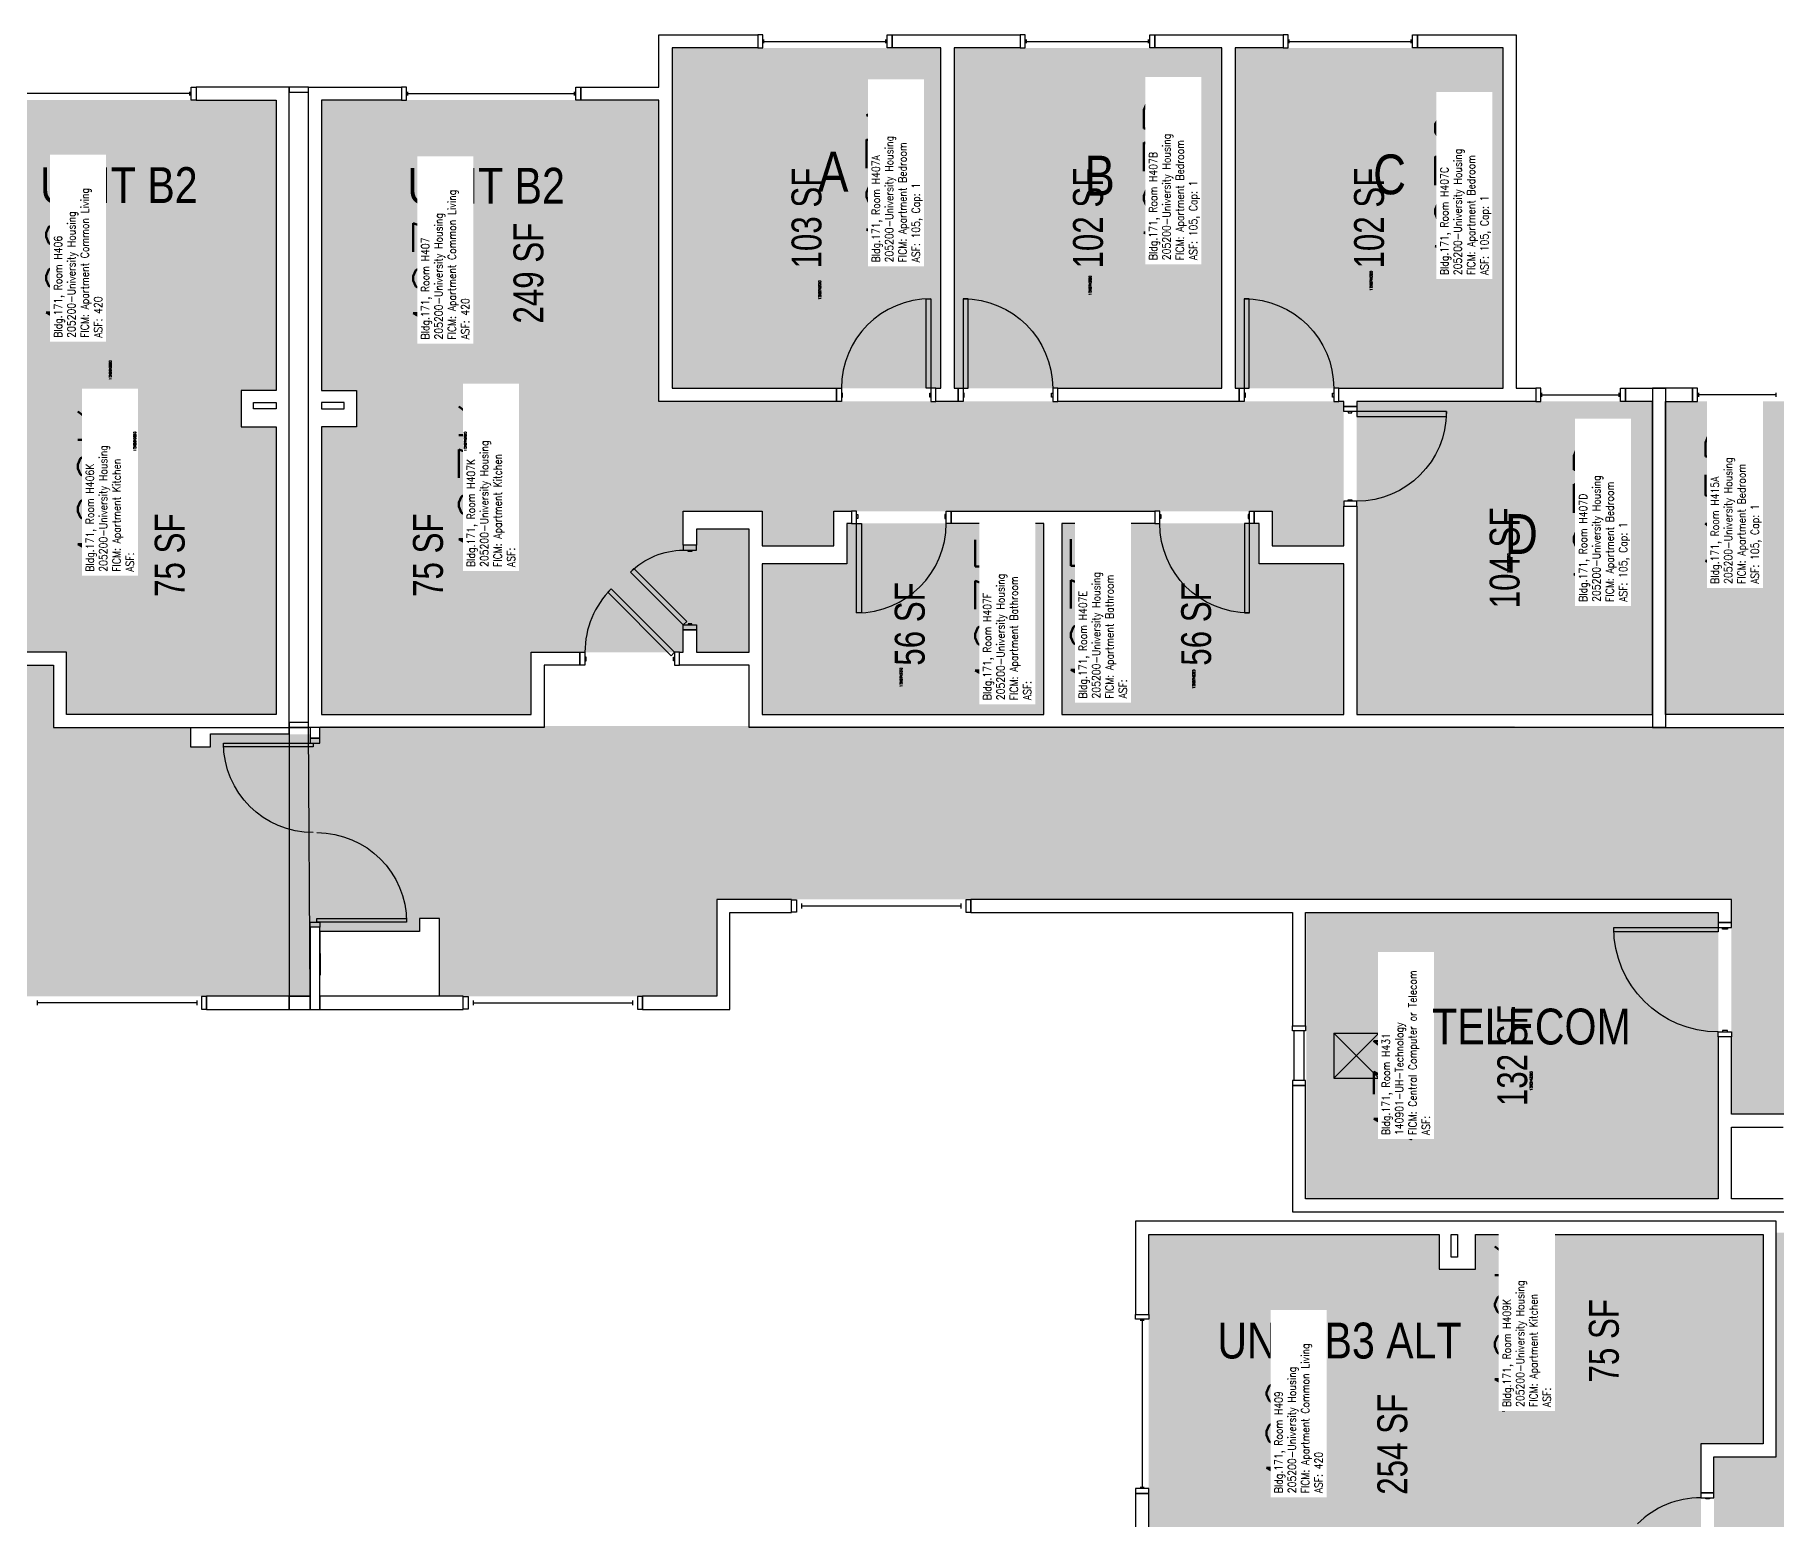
# Model space of a CAD drawing. Header units: inches. Extents: x -105 to 3698, y -798 to 1624.
# Drawn here: x 666 to 1365, y 1028 to 1624 of the extents above; entities that cross this region are included whole.
import ezdxf
from ezdxf.enums import TextEntityAlignment as Align

# ---------------------------------------------------------------- set-up
doc = ezdxf.new("R2010")
doc.units = ezdxf.units.IN
doc.header["$LTSCALE"] = 96
doc.header["$MEASUREMENT"] = 0
for name, color, linetype in [('A-AREA-IDEN', 1, 'Continuous'), ('A-DOOR', 2, 'Continuous'), ('A-GLAZ', 1, 'Continuous'), ('A-IDEN-RNUM', 7, 'Continuous'), ('A-IDEN-SNUM', 4, 'Continuous'), ('A-IDEN-VNUM', 4, 'Continuous'), ('A-WALL', 5, 'Continuous'), ('AREA-TEXT', 3, 'Continuous'), ('Rooms-Category-Color', 7, 'Continuous'), ('Rooms-College-Color', 7, 'Continuous'), ('Rooms-Department-Color', 7, 'Continuous'), ('Rooms-Division-Color', 7, 'Continuous'), ('Rooms-Information', 7, 'Continuous')]:
    doc.layers.add(name, color=color, linetype=linetype)
doc.styles.add('AREA', font='arial.ttf', dxfattribs={"width": 0.75, "height": 12})
doc.styles.add('ROOMSNUMBER', font='txt.shx', dxfattribs={"height": 0.03})
doc.styles.add('ROOMVNUMBER', font='simplex.shx', dxfattribs={"width": 0.85})
doc.styles.get("Standard").update_dxf_attribs({"font": 'ARIALN.TTF'})

msp = doc.modelspace()

# ---------------------------------------------------------------- hatches: boundary and pattern name
h = msp.add_hatch()
h.set_pattern_fill('ANSI31', color=256, style=0)
h.set_pattern_definition([(135, (1379.98172, 1996.84211), (0.088388348, 0.088388348), [])])
h.paths.add_polyline_path([(1048.51, 1412.89), (989.78, 1412.89), (989.78, 1403.68), (1048.51, 1403.68)], flags=9)
at = {"layer": 'Rooms-Category-Color', "true_color": 0x728ef3}
for points in [[(1029.75, 1618.76), (921.75, 1618.76), (921.75, 1482.01), (1029.75, 1482.01), (1029.74, 1618.32)], [(1142.62, 1618.76), (1035, 1618.76), (1034.99, 1482.02), (1142.62, 1482.01), (1142.61, 1618.32)], [(1147.87, 1618.76), (1255.5, 1618.76), (1255.5, 1482.01), (1147.86, 1482.02), (1147.86, 1618.32)], [(352.25, 1476.75), (627.25, 1476.75), (627.25, 1597.75), (762.75, 1597.75), (762.75, 1481.12), (678.61, 1481.12), (678.61, 1376), (617.48, 1376), (617.48, 1384.95), (612.23, 1384.95), (612.23, 1376), (591.03, 1376), (591.03, 1425.37), (612.23, 1425.37), (612.23, 1418.95), (617.48, 1418.95), (617.48, 1432.62), (585.78, 1432.62), (585.78, 1418.75), (557.03, 1418.75), (557.03, 1432.62), (381, 1432.62), (381, 1418.75), (352.25, 1418.75)], [(1191.5, 1476.75), (916.5, 1476.75), (916.5, 1597.75), (781, 1597.75), (781, 1481.12), (865.14, 1481.12), (865.14, 1376), (926.27, 1376), (926.27, 1384.95), (931.52, 1384.95), (931.52, 1376), (952.72, 1376), (952.72, 1425.37), (931.52, 1425.37), (931.52, 1418.95), (926.27, 1418.95), (926.27, 1432.62), (957.97, 1432.62), (957.97, 1418.75), (986.72, 1418.75), (986.72, 1432.62), (1162.75, 1432.62), (1162.75, 1418.75), (1191.5, 1418.75)], [(762.75, 1466.5), (762.75, 1351), (678.61, 1351), (678.61, 1481.12), (748.75, 1481.12), (748.75, 1466.5)], [(781, 1466.5), (781, 1351), (865.14, 1351), (865.14, 1481.12), (795, 1481.12), (795, 1466.5)], [(1315.49, 1351.01), (1315.5, 1476.76), (1196.75, 1476.76), (1196.75, 1351.01)], [(1320.76, 1351.01), (1320.75, 1476.76), (1439.5, 1476.76), (1439.5, 1351.01)], [(1071.1, 1351.01), (957.97, 1351.01), (957.97, 1411.51), (991.97, 1411.51), (991.97, 1427.76), (1071.11, 1427.76)], [(1157.49, 1427.76), (1078.36, 1427.76), (1078.36, 1351.01), (1191.49, 1351.01), (1191.5, 1411.51), (1157.5, 1411.51)], [(1234.19, 731.63), (1234.19, 1006.63), (1113.19, 1006.63), (1113.19, 1142.13), (1229.81, 1142.13), (1229.81, 1057.98), (1334.94, 1057.98), (1334.94, 996.86), (1325.99, 996.86), (1325.99, 991.61), (1334.94, 991.61), (1334.94, 970.41), (1285.56, 970.41), (1285.56, 991.61), (1291.99, 991.61), (1291.99, 996.86), (1278.31, 996.86), (1278.31, 965.16), (1292.19, 965.16), (1292.19, 936.41), (1282.31, 936.41), (1282.31, 760.38), (1292.19, 760.38), (1292.19, 731.63)], [(1244.44, 1142.13), (1359.94, 1142.13), (1359.94, 1057.98), (1229.81, 1057.98), (1229.81, 1128.13), (1244.44, 1128.13)]]:
    msp.add_hatch(color=171, dxfattribs=at).paths.add_polyline_path(points)
at = {"layer": 'Rooms-Category-Color', "true_color": 0xadadad}
for points in [[(2434.81, 1302.06), (2431.28, 1305.6), (2404.37, 1332.5), (2404.37, 1345.75), (2041.22, 1345.75), (2041.22, 1370.75), (1958.89, 1370.75), (1958.89, 1345.75), (1868.87, 1345.75), (1868.87, 1341.5), (1864.87, 1341.5), (1864.87, 1343.19), (1824.87, 1343.19), (1824.87, 1338), (1816.87, 1338), (1816.87, 1346.37), (1766, 1346.37), (1766, 1370.75), (1683.53, 1370.75), (1683.53, 1346.37), (1376.12, 1346.37), (1376.12, 1345.76), (1260.12, 1345.76), (1260.12, 1346.37), (780.37, 1346.37), (780.37, 1341.5), (776.37, 1341.5), (776.37, 1342.96), (736.38, 1342.96), (736.38, 1338), (728.38, 1338), (728.38, 1345.75), (673.36, 1345.75), (673.36, 1370.75), (591.03, 1370.75), (591.03, 1345.75), (233.3, 1345.75), (233.5, 1285.75), (632.97, 1285.75), (632.97, 1237.75), (768, 1237.75), (776.37, 1237.75), (776.37, 1265.5), (780.37, 1265.5), (780.37, 1263.75), (820.37, 1263.75), (820.37, 1269), (828.37, 1269), (828.37, 1237.75), (939.72, 1237.75), (939.72, 1276.67), (1347.19, 1276.67), (1347.19, 1190.38), (1378.69, 1190.38), (1378.69, 1188), (1373.19, 1188), (1373.19, 1151.12), (1373.19, 1146.75), (1375.19, 1146.75), (1375.19, 1142.75), (1451.19, 1142.75), (1451.19, 1146.75), (1453.11, 1146.75), (1453.19, 1151.12), (1453.19, 1188), (1447.69, 1188), (1447.69, 1190.38), (1479.65, 1190.38), (1479.65, 1209.17), (1484.9, 1209.17), (1484.9, 1255.17), (1479.65, 1255.17), (1479.65, 1276.67), (1571.65, 1276.67), (1571.65, 1261.25), (1860.5, 1261.25), (1864.87, 1261.25), (1864.87, 1265.5), (1868.87, 1265.5), (1868.87, 1263.75), (1908.87, 1263.75), (1908.87, 1269), (1916.87, 1269), (1916.87, 1260.62), (2047.49, 1260.62), (2133.48, 1260.64), (2169.48, 1260.64), (2348.97, 1260.62), (2386.31, 1260.62), (2392.39, 1259.63)], [(1461.19, 1142.75), (1365.19, 1142.75), (1365.19, 1052.73), (1340.19, 1052.73), (1340.19, 970.41), (1365.19, 970.41), (1365.19, 603), (1461.19, 603), (1461.19, 970.41), (1486.19, 970.41), (1486.19, 1052.73), (1461.19, 1052.73)]]:
    msp.add_hatch(color=253, dxfattribs=at).paths.add_polyline_path(points)
at = {"layer": 'Rooms-Category-Color', "true_color": 0xe3c5e1}
msp.add_hatch(color=254, dxfattribs=at).paths.add_polyline_path([(1176.46, 1271.42), (1341.94, 1271.42), (1341.94, 1156.38), (1176.46, 1156.38)])
at = {"layer": 'Rooms-College-Color', "true_color": 0xadadad}
for points in [[(1029.75, 1618.76), (921.75, 1618.76), (921.75, 1482.01), (1029.75, 1482.01), (1029.74, 1618.32)], [(1142.62, 1618.76), (1035, 1618.76), (1034.99, 1482.02), (1142.62, 1482.01), (1142.61, 1618.32)], [(1147.87, 1618.76), (1255.5, 1618.76), (1255.5, 1482.01), (1147.86, 1482.02), (1147.86, 1618.32)], [(352.25, 1476.75), (627.25, 1476.75), (627.25, 1597.75), (762.75, 1597.75), (762.75, 1481.12), (678.61, 1481.12), (678.61, 1376), (617.48, 1376), (617.48, 1384.95), (612.23, 1384.95), (612.23, 1376), (591.03, 1376), (591.03, 1425.37), (612.23, 1425.37), (612.23, 1418.95), (617.48, 1418.95), (617.48, 1432.62), (585.78, 1432.62), (585.78, 1418.75), (557.03, 1418.75), (557.03, 1432.62), (381, 1432.62), (381, 1418.75), (352.25, 1418.75)], [(1191.5, 1476.75), (916.5, 1476.75), (916.5, 1597.75), (781, 1597.75), (781, 1481.12), (865.14, 1481.12), (865.14, 1376), (926.27, 1376), (926.27, 1384.95), (931.52, 1384.95), (931.52, 1376), (952.72, 1376), (952.72, 1425.37), (931.52, 1425.37), (931.52, 1418.95), (926.27, 1418.95), (926.27, 1432.62), (957.97, 1432.62), (957.97, 1418.75), (986.72, 1418.75), (986.72, 1432.62), (1162.75, 1432.62), (1162.75, 1418.75), (1191.5, 1418.75)], [(762.75, 1466.5), (762.75, 1351), (678.61, 1351), (678.61, 1481.12), (748.75, 1481.12), (748.75, 1466.5)], [(781, 1466.5), (781, 1351), (865.14, 1351), (865.14, 1481.12), (795, 1481.12), (795, 1466.5)], [(1315.49, 1351.01), (1315.5, 1476.76), (1196.75, 1476.76), (1196.75, 1351.01)], [(1320.76, 1351.01), (1320.75, 1476.76), (1439.5, 1476.76), (1439.5, 1351.01)], [(1071.1, 1351.01), (957.97, 1351.01), (957.97, 1411.51), (991.97, 1411.51), (991.97, 1427.76), (1071.11, 1427.76)], [(1157.49, 1427.76), (1078.36, 1427.76), (1078.36, 1351.01), (1191.49, 1351.01), (1191.5, 1411.51), (1157.5, 1411.51)], [(2434.81, 1302.06), (2431.28, 1305.6), (2404.37, 1332.5), (2404.37, 1345.75), (2041.22, 1345.75), (2041.22, 1370.75), (1958.89, 1370.75), (1958.89, 1345.75), (1868.87, 1345.75), (1868.87, 1341.5), (1864.87, 1341.5), (1864.87, 1343.19), (1824.87, 1343.19), (1824.87, 1338), (1816.87, 1338), (1816.87, 1346.37), (1766, 1346.37), (1766, 1370.75), (1683.53, 1370.75), (1683.53, 1346.37), (1376.12, 1346.37), (1376.12, 1345.76), (1260.12, 1345.76), (1260.12, 1346.37), (780.37, 1346.37), (780.37, 1341.5), (776.37, 1341.5), (776.37, 1342.96), (736.38, 1342.96), (736.38, 1338), (728.38, 1338), (728.38, 1345.75), (673.36, 1345.75), (673.36, 1370.75), (591.03, 1370.75), (591.03, 1345.75), (233.3, 1345.75), (233.5, 1285.75), (632.97, 1285.75), (632.97, 1237.75), (768, 1237.75), (776.37, 1237.75), (776.37, 1265.5), (780.37, 1265.5), (780.37, 1263.75), (820.37, 1263.75), (820.37, 1269), (828.37, 1269), (828.37, 1237.75), (939.72, 1237.75), (939.72, 1276.67), (1347.19, 1276.67), (1347.19, 1190.38), (1378.69, 1190.38), (1378.69, 1188), (1373.19, 1188), (1373.19, 1151.12), (1373.19, 1146.75), (1375.19, 1146.75), (1375.19, 1142.75), (1451.19, 1142.75), (1451.19, 1146.75), (1453.11, 1146.75), (1453.19, 1151.12), (1453.19, 1188), (1447.69, 1188), (1447.69, 1190.38), (1479.65, 1190.38), (1479.65, 1209.17), (1484.9, 1209.17), (1484.9, 1255.17), (1479.65, 1255.17), (1479.65, 1276.67), (1571.65, 1276.67), (1571.65, 1261.25), (1860.5, 1261.25), (1864.87, 1261.25), (1864.87, 1265.5), (1868.87, 1265.5), (1868.87, 1263.75), (1908.87, 1263.75), (1908.87, 1269), (1916.87, 1269), (1916.87, 1260.62), (2047.49, 1260.62), (2133.48, 1260.64), (2169.48, 1260.64), (2348.97, 1260.62), (2386.31, 1260.62), (2392.39, 1259.63)], [(1176.46, 1271.42), (1341.94, 1271.42), (1341.94, 1156.38), (1176.46, 1156.38)], [(1234.19, 731.63), (1234.19, 1006.63), (1113.19, 1006.63), (1113.19, 1142.13), (1229.81, 1142.13), (1229.81, 1057.98), (1334.94, 1057.98), (1334.94, 996.86), (1325.99, 996.86), (1325.99, 991.61), (1334.94, 991.61), (1334.94, 970.41), (1285.56, 970.41), (1285.56, 991.61), (1291.99, 991.61), (1291.99, 996.86), (1278.31, 996.86), (1278.31, 965.16), (1292.19, 965.16), (1292.19, 936.41), (1282.31, 936.41), (1282.31, 760.38), (1292.19, 760.38), (1292.19, 731.63)], [(1244.44, 1142.13), (1359.94, 1142.13), (1359.94, 1057.98), (1229.81, 1057.98), (1229.81, 1128.13), (1244.44, 1128.13)], [(1461.19, 1142.75), (1365.19, 1142.75), (1365.19, 1052.73), (1340.19, 1052.73), (1340.19, 970.41), (1365.19, 970.41), (1365.19, 603), (1461.19, 603), (1461.19, 970.41), (1486.19, 970.41), (1486.19, 1052.73), (1461.19, 1052.73)]]:
    msp.add_hatch(color=253, dxfattribs=at).paths.add_polyline_path(points)
at = {"layer": 'Rooms-Department-Color', "true_color": 0x604aed}
for points in [[(1029.75, 1618.76), (921.75, 1618.76), (921.75, 1482.01), (1029.75, 1482.01), (1029.74, 1618.32)], [(1142.62, 1618.76), (1035, 1618.76), (1034.99, 1482.02), (1142.62, 1482.01), (1142.61, 1618.32)], [(1147.87, 1618.76), (1255.5, 1618.76), (1255.5, 1482.01), (1147.86, 1482.02), (1147.86, 1618.32)], [(352.25, 1476.75), (627.25, 1476.75), (627.25, 1597.75), (762.75, 1597.75), (762.75, 1481.12), (678.61, 1481.12), (678.61, 1376), (617.48, 1376), (617.48, 1384.95), (612.23, 1384.95), (612.23, 1376), (591.03, 1376), (591.03, 1425.37), (612.23, 1425.37), (612.23, 1418.95), (617.48, 1418.95), (617.48, 1432.62), (585.78, 1432.62), (585.78, 1418.75), (557.03, 1418.75), (557.03, 1432.62), (381, 1432.62), (381, 1418.75), (352.25, 1418.75)], [(1191.5, 1476.75), (916.5, 1476.75), (916.5, 1597.75), (781, 1597.75), (781, 1481.12), (865.14, 1481.12), (865.14, 1376), (926.27, 1376), (926.27, 1384.95), (931.52, 1384.95), (931.52, 1376), (952.72, 1376), (952.72, 1425.37), (931.52, 1425.37), (931.52, 1418.95), (926.27, 1418.95), (926.27, 1432.62), (957.97, 1432.62), (957.97, 1418.75), (986.72, 1418.75), (986.72, 1432.62), (1162.75, 1432.62), (1162.75, 1418.75), (1191.5, 1418.75)], [(762.75, 1466.5), (762.75, 1351), (678.61, 1351), (678.61, 1481.12), (748.75, 1481.12), (748.75, 1466.5)], [(781, 1466.5), (781, 1351), (865.14, 1351), (865.14, 1481.12), (795, 1481.12), (795, 1466.5)], [(1315.49, 1351.01), (1315.5, 1476.76), (1196.75, 1476.76), (1196.75, 1351.01)], [(1320.76, 1351.01), (1320.75, 1476.76), (1439.5, 1476.76), (1439.5, 1351.01)], [(1071.1, 1351.01), (957.97, 1351.01), (957.97, 1411.51), (991.97, 1411.51), (991.97, 1427.76), (1071.11, 1427.76)], [(1157.49, 1427.76), (1078.36, 1427.76), (1078.36, 1351.01), (1191.49, 1351.01), (1191.5, 1411.51), (1157.5, 1411.51)], [(1176.46, 1271.42), (1341.94, 1271.42), (1341.94, 1156.38), (1176.46, 1156.38)], [(1234.19, 731.63), (1234.19, 1006.63), (1113.19, 1006.63), (1113.19, 1142.13), (1229.81, 1142.13), (1229.81, 1057.98), (1334.94, 1057.98), (1334.94, 996.86), (1325.99, 996.86), (1325.99, 991.61), (1334.94, 991.61), (1334.94, 970.41), (1285.56, 970.41), (1285.56, 991.61), (1291.99, 991.61), (1291.99, 996.86), (1278.31, 996.86), (1278.31, 965.16), (1292.19, 965.16), (1292.19, 936.41), (1282.31, 936.41), (1282.31, 760.38), (1292.19, 760.38), (1292.19, 731.63)], [(1244.44, 1142.13), (1359.94, 1142.13), (1359.94, 1057.98), (1229.81, 1057.98), (1229.81, 1128.13), (1244.44, 1128.13)]]:
    msp.add_hatch(color=173, dxfattribs=at).paths.add_polyline_path(points)
at = {"layer": 'Rooms-Department-Color', "true_color": 0xacacac}
for points in [[(2434.81, 1302.06), (2431.28, 1305.6), (2404.37, 1332.5), (2404.37, 1345.75), (2041.22, 1345.75), (2041.22, 1370.75), (1958.89, 1370.75), (1958.89, 1345.75), (1868.87, 1345.75), (1868.87, 1341.5), (1864.87, 1341.5), (1864.87, 1343.19), (1824.87, 1343.19), (1824.87, 1338), (1816.87, 1338), (1816.87, 1346.37), (1766, 1346.37), (1766, 1370.75), (1683.53, 1370.75), (1683.53, 1346.37), (1376.12, 1346.37), (1376.12, 1345.76), (1260.12, 1345.76), (1260.12, 1346.37), (780.37, 1346.37), (780.37, 1341.5), (776.37, 1341.5), (776.37, 1342.96), (736.38, 1342.96), (736.38, 1338), (728.38, 1338), (728.38, 1345.75), (673.36, 1345.75), (673.36, 1370.75), (591.03, 1370.75), (591.03, 1345.75), (233.3, 1345.75), (233.5, 1285.75), (632.97, 1285.75), (632.97, 1237.75), (768, 1237.75), (776.37, 1237.75), (776.37, 1265.5), (780.37, 1265.5), (780.37, 1263.75), (820.37, 1263.75), (820.37, 1269), (828.37, 1269), (828.37, 1237.75), (939.72, 1237.75), (939.72, 1276.67), (1347.19, 1276.67), (1347.19, 1190.38), (1378.69, 1190.38), (1378.69, 1188), (1373.19, 1188), (1373.19, 1151.12), (1373.19, 1146.75), (1375.19, 1146.75), (1375.19, 1142.75), (1451.19, 1142.75), (1451.19, 1146.75), (1453.11, 1146.75), (1453.19, 1151.12), (1453.19, 1188), (1447.69, 1188), (1447.69, 1190.38), (1479.65, 1190.38), (1479.65, 1209.17), (1484.9, 1209.17), (1484.9, 1255.17), (1479.65, 1255.17), (1479.65, 1276.67), (1571.65, 1276.67), (1571.65, 1261.25), (1860.5, 1261.25), (1864.87, 1261.25), (1864.87, 1265.5), (1868.87, 1265.5), (1868.87, 1263.75), (1908.87, 1263.75), (1908.87, 1269), (1916.87, 1269), (1916.87, 1260.62), (2047.49, 1260.62), (2133.48, 1260.64), (2169.48, 1260.64), (2348.97, 1260.62), (2386.31, 1260.62), (2392.39, 1259.63)], [(1461.19, 1142.75), (1365.19, 1142.75), (1365.19, 1052.73), (1340.19, 1052.73), (1340.19, 970.41), (1365.19, 970.41), (1365.19, 603), (1461.19, 603), (1461.19, 970.41), (1486.19, 970.41), (1486.19, 1052.73), (1461.19, 1052.73)]]:
    msp.add_hatch(color=253, dxfattribs=at).paths.add_polyline_path(points)
at = {"layer": 'Rooms-Division-Color', "true_color": 0x604aed}
for points in [[(1029.75, 1618.76), (921.75, 1618.76), (921.75, 1482.01), (1029.75, 1482.01), (1029.74, 1618.32)], [(1142.62, 1618.76), (1035, 1618.76), (1034.99, 1482.02), (1142.62, 1482.01), (1142.61, 1618.32)], [(1147.87, 1618.76), (1255.5, 1618.76), (1255.5, 1482.01), (1147.86, 1482.02), (1147.86, 1618.32)], [(352.25, 1476.75), (627.25, 1476.75), (627.25, 1597.75), (762.75, 1597.75), (762.75, 1481.12), (678.61, 1481.12), (678.61, 1376), (617.48, 1376), (617.48, 1384.95), (612.23, 1384.95), (612.23, 1376), (591.03, 1376), (591.03, 1425.37), (612.23, 1425.37), (612.23, 1418.95), (617.48, 1418.95), (617.48, 1432.62), (585.78, 1432.62), (585.78, 1418.75), (557.03, 1418.75), (557.03, 1432.62), (381, 1432.62), (381, 1418.75), (352.25, 1418.75)], [(1191.5, 1476.75), (916.5, 1476.75), (916.5, 1597.75), (781, 1597.75), (781, 1481.12), (865.14, 1481.12), (865.14, 1376), (926.27, 1376), (926.27, 1384.95), (931.52, 1384.95), (931.52, 1376), (952.72, 1376), (952.72, 1425.37), (931.52, 1425.37), (931.52, 1418.95), (926.27, 1418.95), (926.27, 1432.62), (957.97, 1432.62), (957.97, 1418.75), (986.72, 1418.75), (986.72, 1432.62), (1162.75, 1432.62), (1162.75, 1418.75), (1191.5, 1418.75)], [(762.75, 1466.5), (762.75, 1351), (678.61, 1351), (678.61, 1481.12), (748.75, 1481.12), (748.75, 1466.5)], [(781, 1466.5), (781, 1351), (865.14, 1351), (865.14, 1481.12), (795, 1481.12), (795, 1466.5)], [(1315.49, 1351.01), (1315.5, 1476.76), (1196.75, 1476.76), (1196.75, 1351.01)], [(1320.76, 1351.01), (1320.75, 1476.76), (1439.5, 1476.76), (1439.5, 1351.01)], [(1071.1, 1351.01), (957.97, 1351.01), (957.97, 1411.51), (991.97, 1411.51), (991.97, 1427.76), (1071.11, 1427.76)], [(1157.49, 1427.76), (1078.36, 1427.76), (1078.36, 1351.01), (1191.49, 1351.01), (1191.5, 1411.51), (1157.5, 1411.51)], [(1176.46, 1271.42), (1341.94, 1271.42), (1341.94, 1156.38), (1176.46, 1156.38)], [(1234.19, 731.63), (1234.19, 1006.63), (1113.19, 1006.63), (1113.19, 1142.13), (1229.81, 1142.13), (1229.81, 1057.98), (1334.94, 1057.98), (1334.94, 996.86), (1325.99, 996.86), (1325.99, 991.61), (1334.94, 991.61), (1334.94, 970.41), (1285.56, 970.41), (1285.56, 991.61), (1291.99, 991.61), (1291.99, 996.86), (1278.31, 996.86), (1278.31, 965.16), (1292.19, 965.16), (1292.19, 936.41), (1282.31, 936.41), (1282.31, 760.38), (1292.19, 760.38), (1292.19, 731.63)], [(1244.44, 1142.13), (1359.94, 1142.13), (1359.94, 1057.98), (1229.81, 1057.98), (1229.81, 1128.13), (1244.44, 1128.13)]]:
    msp.add_hatch(color=173, dxfattribs=at).paths.add_polyline_path(points)
at = {"layer": 'Rooms-Division-Color', "true_color": 0xadadad}
for points in [[(2434.81, 1302.06), (2431.28, 1305.6), (2404.37, 1332.5), (2404.37, 1345.75), (2041.22, 1345.75), (2041.22, 1370.75), (1958.89, 1370.75), (1958.89, 1345.75), (1868.87, 1345.75), (1868.87, 1341.5), (1864.87, 1341.5), (1864.87, 1343.19), (1824.87, 1343.19), (1824.87, 1338), (1816.87, 1338), (1816.87, 1346.37), (1766, 1346.37), (1766, 1370.75), (1683.53, 1370.75), (1683.53, 1346.37), (1376.12, 1346.37), (1376.12, 1345.76), (1260.12, 1345.76), (1260.12, 1346.37), (780.37, 1346.37), (780.37, 1341.5), (776.37, 1341.5), (776.37, 1342.96), (736.38, 1342.96), (736.38, 1338), (728.38, 1338), (728.38, 1345.75), (673.36, 1345.75), (673.36, 1370.75), (591.03, 1370.75), (591.03, 1345.75), (233.3, 1345.75), (233.5, 1285.75), (632.97, 1285.75), (632.97, 1237.75), (768, 1237.75), (776.37, 1237.75), (776.37, 1265.5), (780.37, 1265.5), (780.37, 1263.75), (820.37, 1263.75), (820.37, 1269), (828.37, 1269), (828.37, 1237.75), (939.72, 1237.75), (939.72, 1276.67), (1347.19, 1276.67), (1347.19, 1190.38), (1378.69, 1190.38), (1378.69, 1188), (1373.19, 1188), (1373.19, 1151.12), (1373.19, 1146.75), (1375.19, 1146.75), (1375.19, 1142.75), (1451.19, 1142.75), (1451.19, 1146.75), (1453.11, 1146.75), (1453.19, 1151.12), (1453.19, 1188), (1447.69, 1188), (1447.69, 1190.38), (1479.65, 1190.38), (1479.65, 1209.17), (1484.9, 1209.17), (1484.9, 1255.17), (1479.65, 1255.17), (1479.65, 1276.67), (1571.65, 1276.67), (1571.65, 1261.25), (1860.5, 1261.25), (1864.87, 1261.25), (1864.87, 1265.5), (1868.87, 1265.5), (1868.87, 1263.75), (1908.87, 1263.75), (1908.87, 1269), (1916.87, 1269), (1916.87, 1260.62), (2047.49, 1260.62), (2133.48, 1260.64), (2169.48, 1260.64), (2348.97, 1260.62), (2386.31, 1260.62), (2392.39, 1259.63)], [(1461.19, 1142.75), (1365.19, 1142.75), (1365.19, 1052.73), (1340.19, 1052.73), (1340.19, 970.41), (1365.19, 970.41), (1365.19, 603), (1461.19, 603), (1461.19, 970.41), (1486.19, 970.41), (1486.19, 1052.73), (1461.19, 1052.73)]]:
    msp.add_hatch(color=253, dxfattribs=at).paths.add_polyline_path(points)

# ---------------------------------------------------------------- linework, layer by layer
at = {"layer": 'A-DOOR'}
for p, q in [((775.75, 1603), (768, 1603)), ((768, 1603), (768, 1603)), ((768, 1603), (768, 1601)), ((775.75, 1601), (775.75, 1603)), ((768, 1601), (775.75, 1601)), ((775.75, 1347.75), (768, 1347.75)), ((768, 1347.75), (768, 1347.75)), ((768, 1347.75), (768, 1345.75)), ((775.75, 1345.75), (768, 1345.75)), ((768, 1345.75), (768, 1237.75)), ((768, 1345.75), (775.75, 1345.75)), ((775.75, 1345.75), (775.75, 1347.75)), ((776.37, 1237.75), (775.75, 1345.75)), ((741.63, 1338), (741.63, 1339.5)), ((741.63, 1339.5), (777.63, 1339.5)), ((777.63, 1338), (741.63, 1338)), ((780.37, 1341.5), (776.37, 1341.5)), ((776.37, 1341.5), (776.37, 1339.5)), ((776.37, 1339.5), (780.37, 1339.5)), ((777.63, 1339.5), (777.63, 1338)), ((780.37, 1339.5), (780.37, 1341.5)), ((776.37, 1265.5), (776.37, 1267.5)), ((776.37, 1267.5), (780.37, 1267.5)), ((779.13, 1267.5), (779.13, 1269)), ((779.13, 1269), (815.13, 1269)), ((815.13, 1267.5), (779.13, 1267.5)), ((780.37, 1267.5), (780.37, 1265.5)), ((815.13, 1269), (815.13, 1267.5)), ((1347.19, 1267.42), (1341.94, 1267.42)), ((1341.94, 1267.42), (1341.94, 1265.42)), ((1347.19, 1265.42), (1347.19, 1267.42)), ((780.37, 1265.5), (776.37, 1265.5)), ((1299.94, 1263.67), (1299.94, 1265.42)), ((1299.94, 1265.42), (1341.94, 1265.42)), ((1341.94, 1263.67), (1299.94, 1263.67)), ((1341.94, 1265.42), (1341.94, 1263.67)), ((1341.94, 1265.42), (1347.19, 1265.42)), ((1343.69, 1264.79), (1343.69, 1265.42)), ((1343.69, 1265.42), (1345.69, 1265.42)), ((1345.69, 1264.79), (1343.69, 1264.79)), ((1345.69, 1265.42), (1345.69, 1264.79)), ((776.37, 1237.75), (768, 1237.75)), ((768, 1237.75), (768, 1237.75)), ((768, 1237.75), (768, 1232.5)), ((768, 1237.75), (776.37, 1237.75)), ((768, 1232.5), (776.37, 1232.5)), ((776.37, 1232.5), (776.37, 1237.75)), ((1345.69, 1224.04), (1343.69, 1224.04)), ((1343.69, 1224.04), (1343.69, 1223.42)), ((1345.69, 1223.42), (1345.69, 1224.04)), ((1341.94, 1221.42), (1341.94, 1223.42)), ((1341.94, 1223.42), (1347.19, 1223.42)), ((1347.19, 1221.42), (1341.94, 1221.42)), ((1343.69, 1223.42), (1345.69, 1223.42)), ((1347.19, 1223.42), (1347.19, 1221.42))]:
    msp.add_line(p, q, dxfattribs=at)
for points in [[(1025.75, 1482), (1023.75, 1482), (1023.75, 1518), (1025.75, 1518)], [(1038.63, 1482), (1040.63, 1482), (1040.63, 1518), (1038.63, 1518)], [(1151.5, 1482), (1153.5, 1482), (1153.5, 1518), (1151.5, 1518)], [(989.75, 1476.75), (987.75, 1476.75), (987.75, 1482), (989.75, 1482)], [(989.75, 1478.5), (990.25, 1478.5), (990.25, 1480), (989.75, 1480)], [(1025.75, 1478.5), (1025.25, 1478.5), (1025.25, 1480), (1025.75, 1480)], [(1025.75, 1476.75), (1027.75, 1476.75), (1027.75, 1482), (1025.75, 1482)], [(1038.63, 1476.75), (1036.63, 1476.75), (1036.63, 1482), (1038.63, 1482)], [(1038.63, 1478.5), (1039.13, 1478.5), (1039.13, 1480), (1038.63, 1480)], [(1074.63, 1478.5), (1074.13, 1478.5), (1074.13, 1480), (1074.63, 1480)], [(1074.63, 1476.75), (1076.63, 1476.75), (1076.63, 1482), (1074.63, 1482)], [(1151.5, 1476.75), (1149.5, 1476.75), (1149.5, 1482), (1151.5, 1482)], [(1151.5, 1478.5), (1152, 1478.5), (1152, 1480), (1151.5, 1480)], [(1187.5, 1478.5), (1187, 1478.5), (1187, 1480), (1187.5, 1480)], [(1187.5, 1476.75), (1189.5, 1476.75), (1189.5, 1482), (1187.5, 1482)], [(1191.5, 1472.63), (1191.5, 1474.63), (1196.75, 1474.63), (1196.75, 1472.63)], [(1193.25, 1472.63), (1193.25, 1472.13), (1194.75, 1472.13), (1194.75, 1472.63)], [(1196.75, 1472.63), (1196.75, 1470.63), (1232.75, 1470.63), (1232.75, 1472.63)], [(1191.5, 1436.63), (1191.5, 1434.63), (1196.75, 1434.63), (1196.75, 1436.63)], [(1193.25, 1436.63), (1193.25, 1437.13), (1194.75, 1437.13), (1194.75, 1436.63)], [(995.86, 1432.62), (993.86, 1432.62), (993.86, 1427.75), (995.86, 1427.75)], [(995.86, 1431.25), (996.36, 1431.25), (996.36, 1429.75), (995.86, 1429.75)], [(995.86, 1427.75), (997.86, 1427.75), (997.86, 1391.75), (995.86, 1391.75)], [(1031.86, 1431.25), (1031.36, 1431.25), (1031.36, 1429.75), (1031.86, 1429.75)], [(1031.86, 1432.62), (1033.86, 1432.62), (1033.86, 1427.75), (1031.86, 1427.75)], [(1117.61, 1432.62), (1115.61, 1432.62), (1115.61, 1427.75), (1117.61, 1427.75)], [(1117.61, 1431.25), (1118.11, 1431.25), (1118.11, 1429.75), (1117.61, 1429.75)], [(1153.61, 1427.75), (1151.61, 1427.75), (1151.61, 1391.75), (1153.61, 1391.75)], [(1153.61, 1431.25), (1153.11, 1431.25), (1153.11, 1429.75), (1153.61, 1429.75)], [(1153.61, 1432.62), (1155.61, 1432.62), (1155.61, 1427.75), (1153.61, 1427.75)], [(931.52, 1416.95), (931.52, 1418.95), (926.27, 1418.95), (926.27, 1416.95)], [(929.77, 1416.95), (929.77, 1416.45), (928.27, 1416.45), (928.27, 1416.95)], [(926.27, 1386.95), (927.68, 1388.36), (906.47, 1409.58), (905.06, 1408.16)], [(922.78, 1376), (921.37, 1374.58), (895.91, 1400.04), (897.33, 1401.45)], [(931.52, 1386.95), (931.52, 1384.95), (926.27, 1384.95), (926.27, 1386.95)], [(929.77, 1386.95), (929.77, 1387.45), (928.27, 1387.45), (928.27, 1386.95)], [(886.78, 1370.75), (884.78, 1370.75), (884.78, 1376), (886.78, 1376)], [(886.78, 1372.5), (887.28, 1372.5), (887.28, 1374), (886.78, 1374)], [(922.78, 1372.5), (922.28, 1372.5), (922.28, 1374), (922.78, 1374)], [(922.78, 1370.75), (924.78, 1370.75), (924.78, 1376), (922.78, 1376)], [(1340.19, 1036.34), (1340.19, 1038.34), (1334.94, 1038.34), (1334.94, 1036.34)], [(1338.44, 1036.34), (1338.44, 1035.84), (1336.94, 1035.84), (1336.94, 1036.34)]]:
    msp.add_lwpolyline(points, close=True, dxfattribs=at)
for centre, start, end in [((1025.75, 1482), 90, 180), ((995.86, 1427.75), 270, 0), ((922.78, 1376), 135, 180), ((1334.94, 1000.34), 90, 135)]:
    msp.add_arc(centre, 36, start, end, dxfattribs=at)
at = {"layer": 'A-DOOR', "extrusion": (0, 0, -1)}
for centre, radius, start, end in [((-1038.63, 1482), 36, 90, 180), ((-1151.5, 1482), 36, 90, 180), ((-1196.75, 1472.63), 36, 180, 270), ((-1153.61, 1427.75), 36, 270, 0), ((-926.27, 1386.95), 30, 45, 90), ((-777.63, 1339.5), 36, 270, 0), ((-779.13, 1267.5), 36, 90, 180), ((-1341.94, 1265.42), 42, 270, 360)]:
    msp.add_arc(centre, radius, start, end, dxfattribs=at)
at = {"layer": 'A-GLAZ'}
for p, q in [((958.66, 1620.62), (958.66, 1622.12)), ((958.66, 1621.37), (1007.66, 1621.37)), ((1007.66, 1620.62), (1007.66, 1622.12)), ((1064.13, 1620.62), (1064.13, 1622.12)), ((1064.13, 1621.37), (1113.13, 1621.37)), ((1113.13, 1620.62), (1113.13, 1622.12)), ((1169.65, 1620.62), (1169.65, 1622.12)), ((1169.65, 1621.37), (1218.65, 1621.37)), ((1218.65, 1620.62), (1218.65, 1622.12)), ((728.13, 1600.37), (661.13, 1600.37)), ((728.13, 1599.62), (728.13, 1601.12)), ((815.62, 1599.62), (815.62, 1601.12)), ((815.62, 1600.37), (882.62, 1600.37)), ((882.62, 1599.62), (882.62, 1601.12)), ((1271.12, 1478.62), (1271.12, 1480.12)), ((1271.12, 1479.37), (1302.12, 1479.37)), ((1302.12, 1478.62), (1302.12, 1480.12)), ((1334.13, 1478.62), (1334.13, 1480.12)), ((1365.13, 1479.37), (1334.13, 1479.37)), ((1365.13, 1478.62), (1365.13, 1480.12)), ((969.74, 1271.54), (969.74, 1276.54)), ((969.74, 1276.54), (971.74, 1276.54)), ((971.74, 1276.54), (971.74, 1271.54)), ((973.74, 1275.04), (973.74, 1273.04)), ((973.74, 1274.04), (1037.74, 1274.04)), ((1037.74, 1275.04), (1037.74, 1273.04)), ((1041.74, 1276.54), (1039.74, 1276.54)), ((1039.74, 1276.54), (1039.74, 1271.54)), ((1041.74, 1271.54), (1041.74, 1276.54)), ((971.74, 1271.54), (969.74, 1271.54)), ((1039.74, 1271.54), (1041.74, 1271.54)), ((666.84, 1236.13), (666.84, 1234.13)), ((730.84, 1235.13), (666.84, 1235.13)), ((730.84, 1236.13), (730.84, 1234.13)), ((734.84, 1237.63), (732.84, 1237.63)), ((732.84, 1237.63), (732.84, 1232.63)), ((732.84, 1232.63), (734.84, 1232.63)), ((734.84, 1232.63), (734.84, 1237.63)), ((837.84, 1232.63), (837.84, 1237.63)), ((837.84, 1237.63), (839.84, 1237.63)), ((839.84, 1232.63), (837.84, 1232.63)), ((839.84, 1237.63), (839.84, 1232.63)), ((841.84, 1236.13), (841.84, 1234.13)), ((841.84, 1235.13), (905.84, 1235.13)), ((905.84, 1236.13), (905.84, 1234.13)), ((909.84, 1237.63), (907.84, 1237.63)), ((907.84, 1237.63), (907.84, 1232.63)), ((907.84, 1232.63), (909.84, 1232.63)), ((909.84, 1232.63), (909.84, 1237.63)), ((1170.94, 1223.9), (1170.94, 1225.9)), ((1170.94, 1225.9), (1176.19, 1225.9)), ((1176.19, 1223.9), (1170.94, 1223.9)), ((1171.56, 1203.9), (1171.56, 1223.9)), ((1175.56, 1203.9), (1175.56, 1223.9)), ((1176.19, 1225.9), (1176.19, 1223.9)), ((1170.94, 1203.9), (1170.94, 1201.9)), ((1176.19, 1203.9), (1170.94, 1203.9)), ((1176.19, 1201.9), (1176.19, 1203.9)), ((1170.94, 1201.9), (1176.19, 1201.9)), ((1111.31, 1107.5), (1109.81, 1107.5)), ((1110.56, 1107.5), (1110.56, 1040.5)), ((1111.31, 1040.5), (1109.81, 1040.5))]:
    msp.add_line(p, q, dxfattribs=at)
for points in [[(958.16, 1624), (956.16, 1624), (956.16, 1618.75), (958.16, 1618.75)], [(1008.16, 1624), (1010.16, 1624), (1010.16, 1618.75), (1008.16, 1618.75)], [(1063.63, 1624), (1061.63, 1624), (1061.63, 1618.75), (1063.63, 1618.75)], [(1113.63, 1624), (1115.63, 1624), (1115.63, 1618.75), (1113.63, 1618.75)], [(1169.15, 1624), (1167.15, 1624), (1167.15, 1618.75), (1169.15, 1618.75)], [(1219.15, 1624), (1221.15, 1624), (1221.15, 1618.75), (1219.15, 1618.75)], [(728.63, 1603), (730.63, 1603), (730.63, 1597.75), (728.63, 1597.75)], [(815.12, 1603), (813.12, 1603), (813.12, 1597.75), (815.12, 1597.75)], [(883.12, 1603), (885.12, 1603), (885.12, 1597.75), (883.12, 1597.75)], [(1270.62, 1482), (1268.62, 1482), (1268.62, 1476.75), (1270.62, 1476.75)], [(1302.62, 1482), (1304.62, 1482), (1304.62, 1476.75), (1302.62, 1476.75)], [(1333.63, 1482), (1331.63, 1482), (1331.63, 1476.75), (1333.63, 1476.75)], [(1107.94, 1108), (1107.94, 1110), (1113.19, 1110), (1113.19, 1108)], [(1107.94, 1040), (1107.94, 1038), (1113.19, 1038), (1113.19, 1040)]]:
    msp.add_lwpolyline(points, close=True, dxfattribs=at)
at = {"layer": 'A-WALL'}
for p, q in [((916.5, 1624), (956.16, 1624)), ((916.5, 1603), (916.5, 1624)), ((956.16, 1624), (956.16, 1618.75)), ((1010.16, 1624), (1061.63, 1624)), ((1010.16, 1618.75), (1010.16, 1624)), ((1061.63, 1624), (1061.63, 1618.75)), ((1115.63, 1618.75), (1115.63, 1624)), ((1115.63, 1624), (1167.15, 1624)), ((1167.15, 1624), (1167.15, 1618.75)), ((1221.15, 1624), (1260.75, 1624)), ((1221.15, 1618.75), (1221.15, 1624)), ((1260.75, 1624), (1260.75, 1482)), ((956.16, 1618.75), (921.75, 1618.75)), ((921.75, 1618.75), (921.75, 1482)), ((1029.75, 1618.75), (1010.16, 1618.75)), ((1029.75, 1482), (1029.75, 1618.75)), ((1061.63, 1618.75), (1035, 1618.75)), ((1035, 1618.75), (1035, 1482)), ((1142.62, 1618.75), (1115.63, 1618.75)), ((1142.62, 1482), (1142.62, 1618.75)), ((1147.87, 1618.75), (1147.87, 1482)), ((1167.15, 1618.75), (1147.87, 1618.75)), ((1255.5, 1618.75), (1221.15, 1618.75)), ((1255.5, 1482), (1255.5, 1618.75)), ((768, 1603), (730.63, 1603)), ((730.63, 1603), (730.63, 1597.75)), ((768, 1345.75), (768, 1603)), ((775.75, 1603), (813.12, 1603)), ((775.75, 1345.75), (775.75, 1603)), ((813.12, 1603), (813.12, 1597.75)), ((885.12, 1603), (916.5, 1603)), ((885.12, 1597.75), (885.12, 1603)), ((730.63, 1597.75), (762.75, 1597.75)), ((762.75, 1597.75), (762.75, 1481.12)), ((813.12, 1597.75), (781, 1597.75)), ((781, 1597.75), (781, 1481.12)), ((916.5, 1597.75), (885.12, 1597.75)), ((916.5, 1476.75), (916.5, 1597.75)), ((748.75, 1481.12), (748.75, 1466.5)), ((762.75, 1481.12), (748.75, 1481.12)), ((753.63, 1473.75), (753.63, 1476.25)), ((753.63, 1476.25), (762.75, 1476.25)), ((762.75, 1476.25), (762.75, 1473.75)), ((781, 1481.12), (795, 1481.12)), ((781, 1476.25), (781, 1473.75)), ((790.13, 1476.25), (781, 1476.25)), ((790.13, 1473.75), (790.13, 1476.25)), ((795, 1481.12), (795, 1466.5)), ((987.75, 1476.75), (916.5, 1476.75)), ((921.75, 1482), (987.75, 1482)), ((987.75, 1482), (987.75, 1476.75)), ((1027.75, 1482), (1029.75, 1482)), ((1027.75, 1476.75), (1027.75, 1482)), ((1036.63, 1476.75), (1027.75, 1476.75)), ((1035, 1482), (1036.63, 1482)), ((1036.63, 1482), (1036.63, 1476.75)), ((1076.63, 1482), (1142.62, 1482)), ((1076.63, 1476.75), (1076.63, 1482)), ((1149.5, 1476.75), (1076.63, 1476.75)), ((1147.87, 1482), (1149.5, 1482)), ((1149.5, 1482), (1149.5, 1476.75)), ((1189.5, 1482), (1255.5, 1482)), ((1189.5, 1476.75), (1189.5, 1482)), ((1191.5, 1476.75), (1189.5, 1476.75)), ((1191.5, 1474.63), (1191.5, 1476.75)), ((1260.12, 1476.75), (1196.75, 1476.75)), ((1196.75, 1476.75), (1196.75, 1474.63)), ((1268.62, 1476.75), (1260.12, 1476.75)), ((1260.75, 1482), (1268.62, 1482)), ((1268.62, 1482), (1268.62, 1476.75)), ((1304.62, 1482), (1320.75, 1482)), ((1304.62, 1476.75), (1304.62, 1482)), ((1315.5, 1476.75), (1304.62, 1476.75)), ((1331.63, 1482), (1315.5, 1482)), ((1315.5, 1482), (1315.5, 1345.75)), ((1315.5, 1351), (1315.5, 1476.75)), ((1320.75, 1482), (1320.75, 1345.75)), ((1320.75, 1476.75), (1331.63, 1476.75)), ((1320.75, 1351), (1320.75, 1476.75)), ((1331.63, 1476.75), (1331.63, 1482)), ((762.75, 1473.75), (753.63, 1473.75)), ((781, 1473.75), (790.13, 1473.75)), ((1196.75, 1474.63), (1191.5, 1474.63)), ((748.75, 1466.5), (762.75, 1466.5)), ((762.75, 1466.5), (762.75, 1351)), ((781, 1466.5), (781, 1351)), ((795, 1466.5), (781, 1466.5)), ((1191.5, 1432), (1191.5, 1434.63)), ((1191.5, 1434.63), (1196.75, 1434.63)), ((1196.75, 1434.63), (1196.75, 1432)), ((926.27, 1432.62), (957.97, 1432.62)), ((926.27, 1418.95), (926.27, 1432.62)), ((957.97, 1432.62), (957.97, 1418.75)), ((986.72, 1432.62), (993.86, 1432.62)), ((986.72, 1418.75), (986.72, 1432.62)), ((993.86, 1427.75), (991.97, 1427.75)), ((991.97, 1427.75), (991.97, 1411.5)), ((993.86, 1432.62), (993.86, 1427.75)), ((1033.86, 1432.62), (1115.61, 1432.62)), ((1033.86, 1427.75), (1033.86, 1432.62)), ((1071.11, 1427.75), (1033.86, 1427.75)), ((1071.11, 1351), (1071.11, 1427.75)), ((1115.61, 1427.75), (1078.36, 1427.75)), ((1078.36, 1427.75), (1078.36, 1351)), ((1115.61, 1432.62), (1115.61, 1427.75)), ((1155.61, 1432.62), (1162.75, 1432.62)), ((1155.61, 1427.75), (1155.61, 1432.62)), ((1157.5, 1427.75), (1155.61, 1427.75)), ((1157.5, 1411.5), (1157.5, 1427.75)), ((1162.75, 1432.62), (1162.75, 1418.75)), ((1191.5, 1418.75), (1191.5, 1432)), ((1196.75, 1432), (1196.75, 1351)), ((952.72, 1425.37), (931.52, 1425.37)), ((931.52, 1425.37), (931.52, 1418.95)), ((952.72, 1376), (952.72, 1425.37)), ((931.52, 1418.95), (926.27, 1418.95)), ((957.97, 1418.75), (986.72, 1418.75)), ((1162.75, 1418.75), (1191.5, 1418.75)), ((991.97, 1411.5), (957.97, 1411.5)), ((957.97, 1411.5), (957.97, 1351)), ((1191.5, 1411.5), (1157.5, 1411.5)), ((1191.5, 1351), (1191.5, 1411.5)), ((926.27, 1376), (926.27, 1384.95)), ((926.27, 1384.95), (931.52, 1384.95)), ((931.52, 1384.95), (931.52, 1376)), ((678.61, 1376), (658.97, 1376)), ((658.97, 1370.75), (673.36, 1370.75)), ((673.36, 1370.75), (673.36, 1345.75)), ((678.61, 1351), (678.61, 1376)), ((865.14, 1376), (884.78, 1376)), ((865.14, 1351), (865.14, 1376)), ((884.78, 1370.75), (870.39, 1370.75)), ((870.39, 1370.75), (870.39, 1345.75)), ((884.78, 1376), (884.78, 1370.75)), ((924.78, 1376), (926.27, 1376)), ((924.78, 1370.75), (924.78, 1376)), ((952.72, 1370.75), (924.78, 1370.75)), ((931.52, 1376), (952.72, 1376)), ((952.72, 1345.75), (952.72, 1370.75)), ((762.75, 1351), (678.61, 1351)), ((781, 1351), (865.14, 1351)), ((957.97, 1351), (1071.11, 1351)), ((1078.36, 1351), (1191.5, 1351)), ((1196.75, 1351), (1315.5, 1351)), ((1439.5, 1351), (1320.75, 1351)), ((673.36, 1345.75), (768, 1345.75)), ((728.38, 1345.75), (728.38, 1338)), ((736.38, 1338), (736.38, 1343.25)), ((736.38, 1343.25), (768, 1343.25)), ((768, 1343.25), (768, 1345.75)), ((870.39, 1345.75), (775.75, 1345.75)), ((780.37, 1345.75), (776.37, 1345.75)), ((776.37, 1345.75), (776.37, 1341.5)), ((780.37, 1341.5), (780.37, 1345.75)), ((1192.13, 1345.75), (952.72, 1345.75)), ((1320.75, 1345.75), (1192.13, 1345.75)), ((1315.5, 1345.75), (1444.13, 1345.75)), ((728.38, 1338), (736.38, 1338)), ((776.37, 1341.5), (780.37, 1341.5)), ((939.72, 1276.67), (939.72, 1237.75)), ((969.74, 1276.67), (939.72, 1276.67)), ((969.74, 1271.42), (969.74, 1276.67)), ((1347.19, 1276.67), (1041.74, 1276.67)), ((1041.74, 1276.67), (1041.74, 1271.42)), ((1347.19, 1267.42), (1347.19, 1276.67)), ((828.37, 1269), (820.37, 1269)), ((820.37, 1269), (820.37, 1263.75)), ((828.37, 1237.75), (828.37, 1269)), ((944.97, 1232.5), (944.97, 1271.42)), ((944.97, 1271.42), (969.74, 1271.42)), ((1041.74, 1271.42), (1170.94, 1271.42)), ((1170.94, 1271.42), (1170.94, 1225.9)), ((1176.19, 1271.42), (1341.94, 1271.42)), ((1176.19, 1225.9), (1176.19, 1271.42)), ((1341.94, 1271.42), (1341.94, 1267.42)), ((1341.94, 1267.42), (1347.19, 1267.42)), ((780.37, 1265.5), (776.37, 1265.5)), ((776.37, 1265.5), (776.37, 1232.5)), ((780.37, 1232.5), (780.37, 1265.5)), ((820.37, 1263.75), (780.37, 1263.75)), ((780.37, 1263.75), (780.38, 1246.24)), ((768, 1237.75), (734.84, 1237.75)), ((734.84, 1237.75), (734.84, 1232.5)), ((734.84, 1232.5), (768, 1232.5)), ((768, 1232.5), (768, 1237.75)), ((776.37, 1232.5), (780.37, 1232.5)), ((837.84, 1237.75), (780.37, 1237.75)), ((780.37, 1237.75), (780.37, 1232.5)), ((780.37, 1232.5), (837.84, 1232.5)), ((837.84, 1232.5), (837.84, 1237.75)), ((939.72, 1237.75), (909.84, 1237.75)), ((909.84, 1237.75), (909.84, 1232.5)), ((909.84, 1232.5), (944.97, 1232.5)), ((1170.94, 1225.9), (1176.19, 1225.9)), ((1187.56, 1222.9), (1205.56, 1222.9)), ((1205.56, 1222.9), (1187.56, 1204.9)), ((1187.56, 1222.9), (1205.56, 1204.9)), ((1187.56, 1222.9), (1187.56, 1204.9)), ((1205.56, 1222.9), (1205.56, 1204.9)), ((1347.19, 1221.42), (1341.94, 1221.42)), ((1341.94, 1221.42), (1341.94, 1156.38)), ((1347.19, 1190.38), (1347.19, 1221.42)), ((1187.56, 1204.9), (1205.56, 1204.9)), ((1176.19, 1201.9), (1170.94, 1201.9)), ((1170.94, 1201.9), (1170.94, 1151.12)), ((1176.19, 1156.38), (1176.19, 1201.9)), ((1373.19, 1190.38), (1347.19, 1190.38)), ((1347.19, 1185.13), (1367.94, 1185.13)), ((1347.19, 1156.38), (1347.19, 1185.13)), ((1341.94, 1156.38), (1176.19, 1156.38)), ((1367.94, 1156.38), (1347.19, 1156.38)), ((1107.94, 1147.38), (1107.94, 1110)), ((1365.19, 1147.38), (1107.94, 1147.38)), ((1170.94, 1151.12), (1373.19, 1151.12)), ((1365.19, 1052.73), (1365.19, 1147.38)), ((1113.19, 1110), (1113.19, 1142.13)), ((1113.19, 1142.13), (1229.81, 1142.13)), ((1229.81, 1142.13), (1229.81, 1128.13)), ((1234.69, 1142.13), (1237.19, 1142.13)), ((1234.69, 1133), (1234.69, 1142.13)), ((1237.19, 1142.13), (1237.19, 1133)), ((1244.44, 1142.13), (1359.94, 1142.13)), ((1244.44, 1128.13), (1244.44, 1142.13)), ((1359.94, 1142.13), (1359.94, 1057.98)), ((1237.19, 1133), (1234.69, 1133)), ((1229.81, 1128.13), (1244.44, 1128.13)), ((1107.94, 1110), (1113.19, 1110)), ((1334.94, 1057.98), (1334.94, 1038.34)), ((1359.94, 1057.98), (1334.94, 1057.98)), ((1340.19, 1038.34), (1340.19, 1052.73)), ((1340.19, 1052.73), (1365.19, 1052.73)), ((1107.94, 1038), (1107.94, 1006.63)), ((1113.19, 1038), (1107.94, 1038)), ((1113.19, 1006.63), (1113.19, 1038)), ((1334.94, 1038.34), (1340.19, 1038.34))]:
    msp.add_line(p, q, dxfattribs=at)

# ---------------------------------------------------------------- texts
at = {"layer": 'A-AREA-IDEN'}
for s, p in [('UNIT B2', (699.59, 1556.42)), ('UNIT B2', (847.09, 1556.16)), ('TELECOM', (1266.9, 1218.41)), ('UNIT B3 ALT', (1189.8, 1092.26))]:
    msp.add_text(s, height=14.4, dxfattribs=at).set_placement(p, align=Align.CENTER)
at = {"layer": 'A-AREA-IDEN', "char_height": 16, "width": 41.8447, "attachment_point": 1}
for s, insert in [('{\\C1;A}', (980.35, 1577.05)), ('{\\C1;B}', (1087.38, 1575.44)), ('{\\C1;C}', (1203.31, 1575.94)), ('{\\C1;D}', (1256.26, 1431.47))]:
    msp.add_mtext(s, dxfattribs=dict(at, insert=insert))
at = {"layer": 'A-IDEN-RNUM', "style": 'ROOMSNUMBER', "width": 0.85}
for s, p in [('0407-B0', (1089.69, 1523.32)), ('0407-C0', (1202.53, 1525.2)), ('0407-00', (828.05, 1518.88)), ('0407-A0', (981.08, 1521.45)), ('0406-00', (696.16, 1489.28)), ('0406-K0', (706.03, 1460.69)), ('0407-K0', (838.72, 1460.69)), ('0407-D0', (1257.83, 1411.78)), ('0407-F0', (1013.78, 1365.91)), ('0407-E0', (1131.29, 1365.2)), ('0431-00', (1266.82, 1203.74)), ('0409-00', (1176.91, 1085.15)), ('0409-K0', (1255.73, 1074.6))]:
    msp.add_text(s, height=1, rotation=90, dxfattribs=at).set_placement(p, align=Align.MIDDLE_CENTER)
at = {"layer": 'A-IDEN-SNUM', "style": 'ROOMSNUMBER', "width": 0.85}
for s, p in [('1710H407A0', (981.08, 1521.45)), ('1710H407B0', (1089.69, 1523.32)), ('1710H407C0', (1202.53, 1525.2)), ('1710H40700', (828.05, 1518.88)), ('1710H40600', (696.16, 1489.28)), ('1710H406K0', (706.03, 1460.69)), ('1710H407K0', (838.72, 1460.69)), ('1710H407D0', (1257.83, 1411.78)), ('1710H407F0', (1013.78, 1365.91)), ('1710H407E0', (1131.29, 1365.2)), ('1710H43100', (1266.82, 1203.74)), ('1710H40900', (1176.91, 1085.15)), ('1710H409K0', (1255.73, 1074.6))]:
    msp.add_text(s, height=1, rotation=90, dxfattribs=at).set_placement(p, align=Align.MIDDLE_CENTER)
at = {"layer": 'A-IDEN-VNUM', "style": 'ROOMVNUMBER', "width": 0.85}
for s, p in [('407A', (1011.12, 1567.17)), ('407B', (1122.49, 1567.17)), ('407C', (1239.43, 1561.61)), ('406', (681.59, 1526.42)), ('407', (829.09, 1526.16)), ('406K', (694.38, 1441.99)), ('407K', (847.44, 1443.92)), ('415D', (1348.09, 1435.29)), ('407D', (1295.12, 1429.92)), ('407F', (1054.8, 1389.95)), ('407E', (1093.18, 1390.62)), ('431', (1214.91, 1202.49)), ('409K', (1263.45, 1106.48)), ('409', (1171.8, 1062.26))]:
    msp.add_text(s, height=22.5, rotation=90, dxfattribs=at).set_placement(p, align=Align.MIDDLE_CENTER)
at = {"layer": 'AREA-TEXT', "style": 'AREA', "width": 0.75}
for s, p in [('103 SF', (975.75, 1550.39)), ('102 SF', (1088.81, 1550.39)), ('102 SF', (1201.68, 1550.39)), ('249 SF', (864.08, 1528.27)), ('75 SF', (720.01, 1414.96)), ('75 SF', (823.74, 1414.96)), ('104 SF', (1256.12, 1413.89)), ('56 SF', (1017.22, 1387.33)), ('56 SF', (1132.24, 1387.33)), ('132 SF', (1259.2, 1213.9)), ('75 SF', (1295.98, 1099.39)), ('254 SF', (1211.02, 1057.79))]:
    msp.add_text(s, height=12, rotation=90, dxfattribs=at).set_placement(p, align=Align.MIDDLE_CENTER)

# ---------------------------------------------------------------- next in the draw order: texts
at = {"layer": 'Rooms-Information', "char_height": 3.2143, "width": 72, "attachment_point": 7, "rotation": 90, "style": 'ROOMVNUMBER', "bg_fill": 3, "box_fill_scale": 1.5, "bg_fill_color": 256, "bg_fill_true_color": 13158600, "bg_fill_transparency": 0}
for s, insert in [('Bldg.171, Room H407A^M^J205200-University Housing^M^JFICM: Apartment Bedroom^M^JASF: 105, Cap: 1', (1022.37, 1532.56)), ('Bldg.171, Room H407B^M^J205200-University Housing^M^JFICM: Apartment Bedroom^M^JASF: 105, Cap: 1', (1133.74, 1533.47)), ('Bldg.171, Room H407C^M^J205200-University Housing^M^JFICM: Apartment Bedroom^M^JASF: 105, Cap: 1', (1250.68, 1527.45)), ('Bldg.171, Room H406^M^J205200-University Housing^M^JFICM: Apartment Common Living^M^JASF: 420', (692.84, 1502.28)), ('Bldg.171, Room H407^M^J205200-University Housing^M^JFICM: Apartment Common Living^M^JASF: 420', (840.34, 1501.58)), ('Bldg.171, Room H407K^M^J205200-University Housing^M^JFICM: Apartment Kitchen^M^JASF: ', (858.69, 1410.22)), ('Bldg.171, Room H406K^M^J205200-University Housing^M^JFICM: Apartment Kitchen^M^JASF: ', (705.63, 1408.3)), ('Bldg.171, Room H415A^M^J205200-University Housing^M^JFICM: Apartment Bedroom^M^JASF: 105, Cap: 1', (1359.34, 1403.41)), ('Bldg.171, Room H407D^M^J205200-University Housing^M^JFICM: Apartment Bedroom^M^JASF: 105, Cap: 1', (1306.37, 1396.22)), ('Bldg.171, Room H407F^M^J205200-University Housing^M^JFICM: Apartment Bathroom^M^JASF: ', (1066.05, 1356.71)), ('Bldg.171, Room H407E^M^J205200-University Housing^M^JFICM: Apartment Bathroom^M^JASF: ', (1104.43, 1357.38)), ('Bldg.171, Room H431^M^J140901-UH-Technology^M^JFICM: Central Computer or Telecom^M^JASF: ', (1226.16, 1182)), ('Bldg.171, Room H409K^M^J205200-University Housing^M^JFICM: Apartment Kitchen^M^JASF: ', (1274.7, 1072.78)), ('Bldg.171, Room H409^M^J205200-University Housing^M^JFICM: Apartment Common Living^M^JASF: 420', (1183.05, 1038.13))]:
    msp.add_mtext(s, dxfattribs=dict(at, insert=insert))

doc.saveas('drawing.dxf')
